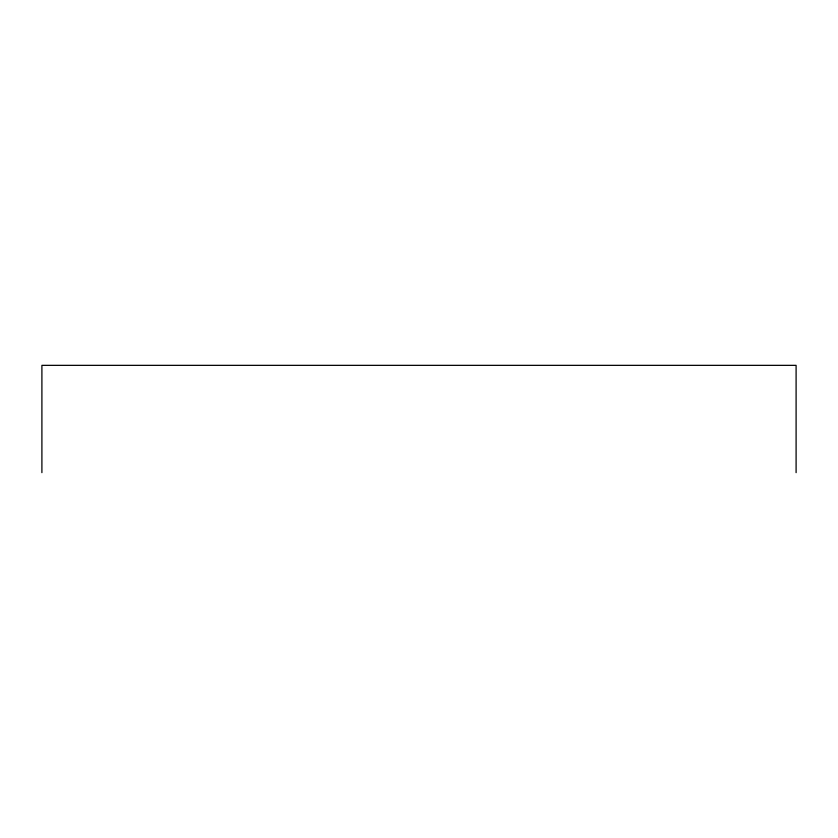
<?xml version="1.0" encoding="UTF-8"?>
<svg xmlns="http://www.w3.org/2000/svg" width="838" height="838" viewBox="0 0 838 838"><rect width="100%" height="100%" fill="white"/><g stroke="black" fill="none" stroke-linecap="round" stroke-linejoin="round"><path stroke-width="1.26" d="M796.1 472.653L796.1 365.347L41.9 365.347L41.9 472.653"/></g></svg>
